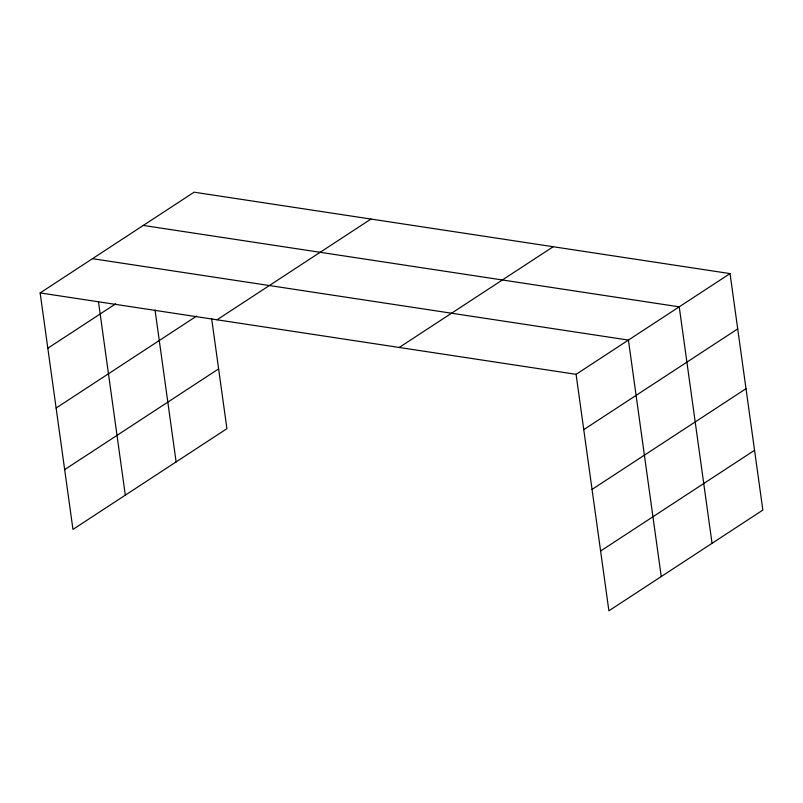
<?xml version="1.0" encoding="UTF-8"?>
<svg xmlns="http://www.w3.org/2000/svg" width="803" height="803" viewBox="0 0 803 803"><rect width="100%" height="100%" fill="white"/><g stroke="black" fill="none" stroke-linecap="round" stroke-linejoin="round"><path stroke-width="1.2" d="M211.611 318.369L226.918 428.672L72.963 529.408L40.15 292.924L194.105 192.188L730.037 273.592L762.85 510.076L608.895 610.812L576.082 374.328L730.037 273.592M47.829 348.231L115.722 303.805M56.12 408.024L196.594 316.101M217.011 319.795L370.966 219.058M64.672 469.614L218.627 368.888M399.221 347.468L553.177 246.732M583.751 429.635L737.706 328.899M592.052 489.418L746.007 388.692M600.594 551.019L754.549 450.282M143.295 225.432L679.228 306.836L712.04 543.32M92.496 258.676L628.428 340.081L661.24 576.554M40.15 292.924L576.082 374.328M155.039 310.028L176.118 461.916M98.468 301.697L125.308 495.16"/></g></svg>
